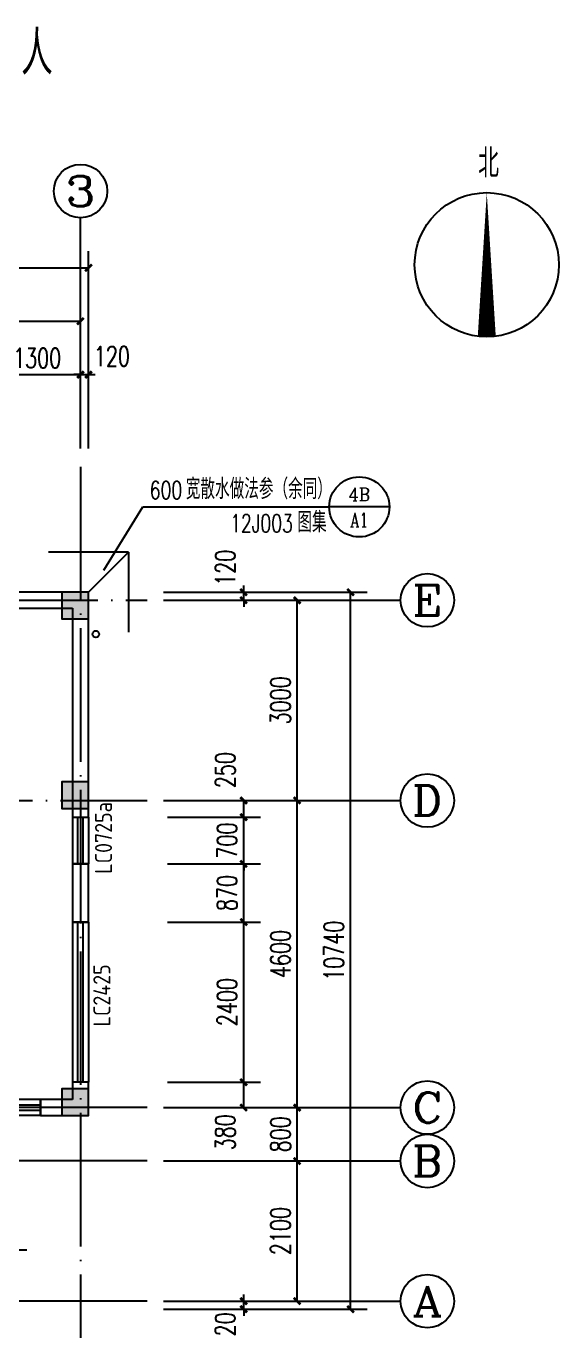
# Model space of a CAD drawing. Extents: x 79570 to 678837, y -1139230 to -612789.
# Drawn here: x 549618 to 557596, y -793140 to -773593 of the extents above; entities that cross this region are included whole.
import ezdxf
from ezdxf.enums import TextEntityAlignment as Align

# ---------------------------------------------------------------- set-up
doc = ezdxf.new("R2010")
doc.units = 0
doc.header["$LTSCALE"] = 1000
doc.header["$MEASUREMENT"] = 0
doc.linetypes.add('DOTE', pattern=[2.42, 2, -0.2, 0.02, -0.2])
for name, color, linetype in [('4', 4, 'Continuous'), ('A-注-尺寸标注......ANNO-DIMS', 90, 'Continuous'), ('A-注-尺寸标注.....ANNO-DIMS', 90, 'Continuous'), ('A-注-尺寸标注01...ANNO-DIMS-01', 95, 'Continuous'), ('A-注-门窗编号.....ANNO-DOWD', 81, 'Continuous'), ('A-通-墙............COMM-WALL', 50, 'Continuous'), ('A-通-结构剖线.....COMM-STRU-SECT', 20, 'Continuous'), ('A-通-轴线..........COMM-GRID', 27, 'DOTE'), ('A-通-门窗剖线......COMM-DRWD-SECT', 150, 'Continuous'), ('AXIS_TEXT', 7, 'Continuous'), ('DIM_ELEV', 3, 'Continuous'), ('DIM_IDEN', 210, 'Continuous'), ('DIM_SYMB', 3, 'Continuous'), ('PUB_TEXT', 7, 'Continuous'), ('STAIR', 2, 'Continuous'), ('水-VPIPE-雨水', 4, 'Continuous'), ('结-柱-填充', 1, 'Continuous')]:
    doc.layers.add(name, color=color, linetype=linetype)
doc.styles.add('_TCH_AXIS', font='COMPLEX', dxfattribs={"bigfont": 'GBCBIG'})
doc.styles.add('_TCH_DIM', font='SIMPLEX', dxfattribs={"bigfont": 'GBCBIG'})
doc.styles.add('_TCH_DIM_T3', font='SIMPLEX', dxfattribs={"width": 0.705882, "bigfont": 'GBCBIG'})
doc.styles.add('_TCH_LABEL', font='COMPLEX', dxfattribs={"bigfont": 'GBCBIG'})
doc.styles.add('COMPLEX', font='COMPLEX')
doc.styles.add('HZA', font='GBENOR', dxfattribs={"bigfont": 'GBCBIG'})
doc.styles.get("Standard").update_dxf_attribs({"font": 'gbenor.shx', "bigfont": 'gbcbig.shx'})
doc.dimstyles.new('_TCH_ARCH&&100', dxfattribs={"dimtxt": 297.5, "dimasz": 100, "dimexe": 250, "dimexo": 300, "dimgap": 100, "dimtad": 1, "dimdec": 0, "dimzin": 0, "dimdsep": 46, "dimtxsty": '_TCH_DIM_T3', "dimblk": 'ARCHTICK', "dimcen": 0.09, "dimclrt": 7, "dimazin": 2, "dimtfac": 1, "dimtdec": 0, "dimtix": 1, "dimtmove": 2, "dimatfit": 3, "dimfxl": 1, "dimtolj": 1, "dimtzin": 0, "dimarcsym": 0})

# ---------------------------------------------------------------- blocks, each defined once
blk = doc.blocks.new('1ceng 2')
at = {"layer": '结-柱-填充'}
h = blk.add_hatch(color=8, dxfattribs=at)
h.dxf.hatch_style = 1
h.paths.add_polyline_path([(528672, -702332), (528272, -702332), (528272, -702732), (528672, -702732)])
h = blk.add_hatch(color=8, dxfattribs=at)
h.dxf.hatch_style = 1
h.paths.add_polyline_path([(536472, -702332), (536072, -702332), (536072, -702732), (536472, -702732)])
h = blk.add_hatch(color=8, dxfattribs=at)
h.dxf.hatch_style = 1
h.paths.add_polyline_path([(539912, -702332), (539512, -702332), (539512, -702732), (539912, -702732)])
h = blk.add_hatch(color=8, dxfattribs=at)
h.dxf.hatch_style = 1
h.paths.add_polyline_path([(528672, -705172), (528272, -705172), (528272, -705572), (528672, -705572)])
h = blk.add_hatch(color=8, dxfattribs=at)
h.dxf.hatch_style = 1
h.paths.add_polyline_path([(536472, -705172), (536072, -705172), (536072, -705572), (536472, -705572)])
h = blk.add_hatch(color=8, dxfattribs=at)
h.dxf.hatch_style = 1
h.paths.add_polyline_path([(539912, -705172), (539512, -705172), (539512, -705572), (539912, -705572)])
h = blk.add_hatch(color=8, dxfattribs=at)
h.dxf.hatch_style = 1
h.paths.add_polyline_path([(536312, -709932), (535912, -709932), (535912, -710972), (536312, -710972)])
h = blk.add_hatch(color=8, dxfattribs=at)
h.dxf.hatch_style = 1
h.paths.add_polyline_path([(539912, -709772), (539512, -709772), (539512, -710172), (539912, -710172)])
h = blk.add_hatch(color=8, dxfattribs=at)
h.dxf.hatch_style = 1
h.paths.add_polyline_path([(528672, -710572), (528272, -710572), (528272, -710972), (528672, -710972)])
h = blk.add_hatch(color=8, dxfattribs=at)
h.dxf.hatch_style = 1
h.paths.add_polyline_path([(528772, -712572), (528272, -712572), (528272, -713072), (528772, -713072)])
h = blk.add_hatch(color=8, dxfattribs=at)
h.dxf.hatch_style = 1
h.paths.add_polyline_path([(536312, -712572), (535812, -712572), (535812, -713072), (536312, -713072)])
at = {"layer": 'A-通-结构剖线.....COMM-STRU-SECT'}
for points in [[(528672, -702332), (528272, -702332), (528272, -702732), (528672, -702732)], [(536472, -702332), (536072, -702332), (536072, -702732), (536472, -702732)], [(539912, -702332), (539512, -702332), (539512, -702732), (539912, -702732)], [(528672, -705172), (528272, -705172), (528272, -705572), (528672, -705572)], [(536472, -705172), (536072, -705172), (536072, -705572), (536472, -705572)], [(539912, -705172), (539512, -705172), (539512, -705572), (539912, -705572)], [(536312, -709932), (535912, -709932), (535912, -710972), (536312, -710972)], [(539912, -709772), (539512, -709772), (539512, -710172), (539912, -710172)], [(528672, -710572), (528272, -710572), (528272, -710972), (528672, -710972)], [(528772, -712572), (528272, -712572), (528272, -713072), (528772, -713072)], [(536312, -712572), (535812, -712572), (535812, -713072), (536312, -713072)]]:
    blk.add_lwpolyline(points, close=True, dxfattribs=at)
blk = doc.blocks.new('3rt')
at = {"layer": '水-VPIPE-雨水'}
blk.add_circle((550662, -782701), 50, dxfattribs=at)
blk = doc.blocks.new('$TCHSYS$WIN2D')
for p, q in [((-0.5, 0.5), (0.5, 0.5)), ((-0.5, 0.5), (-0.5, -0.5)), ((0.5, 0.5), (0.5, -0.5)), ((0.5, 0.1667), (-0.5, 0.1667)), ((0.5, -0.1667), (-0.5, -0.1667)), ((-0.5, -0.5), (0.5, -0.5))]:
    blk.add_line(p, q)
blk = doc.blocks.new('_ArchTick')
at = {"color": 0, "linetype": 'ByBlock', "const_width": 0.4}
blk.add_lwpolyline([(-0.5, -0.5), (0.5, 0.5)], dxfattribs=at)
blk = doc.blocks.new('*D2272')
at = {"layer": 'A-注-尺寸标注......ANNO-DIMS', "color": 0, "lineweight": -2, "transparency": 16777216}
for p, q in [((546833, -779919), (546833, -777765)), ((550433, -779919), (550433, -777765)), ((546833, -778015), (550433, -778015))]:
    blk.add_line(p, q, dxfattribs=at)
at = {"layer": 'Defpoints', "color": 0, "transparency": 16777216}
for p in [(550433, -778015), (546833, -780219), (550433, -780219)]:
    blk.add_point(p, dxfattribs=at)
at = {"layer": 'A-注-尺寸标注......ANNO-DIMS', "color": 0, "lineweight": -2, "transparency": 16777216, "xscale": 100, "yscale": 100, "zscale": 100, "rotation": 180}
blk.add_blockref('_ArchTick', (546833, -778015), dxfattribs=at)
at = {"layer": 'A-注-尺寸标注......ANNO-DIMS', "color": 0, "lineweight": -2, "transparency": 16777216, "xscale": 100, "yscale": 100, "zscale": 100}
blk.add_blockref('_ArchTick', (550433, -778015), dxfattribs=at)
at = {"layer": 'A-注-尺寸标注......ANNO-DIMS', "color": 7, "transparency": 16777216, "insert": (548633, -777766), "char_height": 297.5, "attachment_point": 5, "style": '_TCH_DIM_T3'}
blk.add_mtext('\\A1;3600', dxfattribs=at)
blk = doc.blocks.new('*D2273')
at = {"layer": 'A-注-尺寸标注......ANNO-DIMS', "color": 0, "lineweight": -2, "transparency": 16777216}
for p, q in [((538913, -779919), (538913, -776965)), ((550553, -779919), (550553, -776965)), ((538913, -777215), (550553, -777215))]:
    blk.add_line(p, q, dxfattribs=at)
at = {"layer": 'Defpoints', "color": 0, "transparency": 16777216}
for p in [(550553, -777215), (538913, -780219), (550553, -780219)]:
    blk.add_point(p, dxfattribs=at)
at = {"layer": 'A-注-尺寸标注......ANNO-DIMS', "color": 0, "lineweight": -2, "transparency": 16777216, "xscale": 100, "yscale": 100, "zscale": 100, "rotation": 180}
blk.add_blockref('_ArchTick', (538913, -777215), dxfattribs=at)
at = {"layer": 'A-注-尺寸标注......ANNO-DIMS', "color": 0, "lineweight": -2, "transparency": 16777216, "xscale": 100, "yscale": 100, "zscale": 100}
blk.add_blockref('_ArchTick', (550553, -777215), dxfattribs=at)
at = {"layer": 'A-注-尺寸标注......ANNO-DIMS', "color": 7, "transparency": 16777216, "insert": (544733, -776966), "char_height": 297.5, "attachment_point": 5, "style": '_TCH_DIM_T3'}
blk.add_mtext('\\A1;11640', dxfattribs=at)
blk = doc.blocks.new('*D2274')
at = {"layer": 'A-注-尺寸标注......ANNO-DIMS', "color": 0, "lineweight": -2, "transparency": 16777216}
for p, q in [((551674, -782195), (553926, -782195)), ((553676, -785195), (553676, -782195)), ((551674, -785195), (553926, -785195))]:
    blk.add_line(p, q, dxfattribs=at)
at = {"layer": 'Defpoints', "color": 0, "transparency": 16777216}
for p in [(551374, -782195), (553676, -782195), (551374, -785195)]:
    blk.add_point(p, dxfattribs=at)
at = {"layer": 'A-注-尺寸标注......ANNO-DIMS', "color": 0, "lineweight": -2, "transparency": 16777216, "xscale": 100, "yscale": 100, "zscale": 100}
for p, rotation in [((553676, -782195), 90), ((553676, -785195), 270)]:
    blk.add_blockref('_ArchTick', p, dxfattribs=dict(at, rotation=rotation))
at = {"layer": 'A-注-尺寸标注......ANNO-DIMS', "color": 7, "transparency": 16777216, "insert": (553427, -783695), "char_height": 297.5, "attachment_point": 5, "rotation": 90, "style": '_TCH_DIM_T3'}
blk.add_mtext('\\A1;3000', dxfattribs=at)
blk = doc.blocks.new('*D2275')
at = {"layer": 'A-注-尺寸标注......ANNO-DIMS', "color": 0, "lineweight": -2, "transparency": 16777216}
for p, q in [((551674, -785195), (553926, -785195)), ((553676, -789795), (553676, -785195)), ((551674, -789795), (553926, -789795))]:
    blk.add_line(p, q, dxfattribs=at)
at = {"layer": 'Defpoints', "color": 0, "transparency": 16777216}
for p in [(551374, -785195), (553676, -785195), (551374, -789795)]:
    blk.add_point(p, dxfattribs=at)
at = {"layer": 'A-注-尺寸标注......ANNO-DIMS', "color": 0, "lineweight": -2, "transparency": 16777216, "xscale": 100, "yscale": 100, "zscale": 100}
for p, rotation in [((553676, -785195), 90), ((553676, -789795), 270)]:
    blk.add_blockref('_ArchTick', p, dxfattribs=dict(at, rotation=rotation))
at = {"layer": 'A-注-尺寸标注......ANNO-DIMS', "color": 7, "transparency": 16777216, "insert": (553427, -787495), "char_height": 297.5, "attachment_point": 5, "rotation": 90, "style": '_TCH_DIM_T3'}
blk.add_mtext('\\A1;4600', dxfattribs=at)
blk = doc.blocks.new('*D2276')
at = {"layer": 'A-注-尺寸标注......ANNO-DIMS', "color": 0, "lineweight": -2, "transparency": 16777216}
for p, q in [((551674, -789795), (553926, -789795)), ((553676, -790595), (553676, -789795)), ((551674, -790595), (553926, -790595))]:
    blk.add_line(p, q, dxfattribs=at)
at = {"layer": 'Defpoints', "color": 0, "transparency": 16777216}
for p in [(551374, -789795), (553676, -789795), (551374, -790595)]:
    blk.add_point(p, dxfattribs=at)
at = {"layer": 'A-注-尺寸标注......ANNO-DIMS', "color": 0, "lineweight": -2, "transparency": 16777216, "xscale": 100, "yscale": 100, "zscale": 100}
for p, rotation in [((553676, -789795), 90), ((553676, -790595), 270)]:
    blk.add_blockref('_ArchTick', p, dxfattribs=dict(at, rotation=rotation))
at = {"layer": 'A-注-尺寸标注......ANNO-DIMS', "color": 7, "transparency": 16777216, "insert": (553427, -790195), "char_height": 297.5, "attachment_point": 5, "rotation": 90, "style": '_TCH_DIM_T3'}
blk.add_mtext('\\A1;800', dxfattribs=at)
blk = doc.blocks.new('*D2277')
at = {"layer": 'A-注-尺寸标注......ANNO-DIMS', "color": 0, "lineweight": -2, "transparency": 16777216}
for p, q in [((551674, -790595), (553926, -790595)), ((553676, -792695), (553676, -790595)), ((551674, -792695), (553926, -792695))]:
    blk.add_line(p, q, dxfattribs=at)
at = {"layer": 'Defpoints', "color": 0, "transparency": 16777216}
for p in [(551374, -790595), (553676, -790595), (551374, -792695)]:
    blk.add_point(p, dxfattribs=at)
at = {"layer": 'A-注-尺寸标注......ANNO-DIMS', "color": 0, "lineweight": -2, "transparency": 16777216, "xscale": 100, "yscale": 100, "zscale": 100}
for p, rotation in [((553676, -790595), 90), ((553676, -792695), 270)]:
    blk.add_blockref('_ArchTick', p, dxfattribs=dict(at, rotation=rotation))
at = {"layer": 'A-注-尺寸标注......ANNO-DIMS', "color": 7, "transparency": 16777216, "insert": (553427, -791645), "char_height": 297.5, "attachment_point": 5, "rotation": 90, "style": '_TCH_DIM_T3'}
blk.add_mtext('\\A1;2100', dxfattribs=at)
blk = doc.blocks.new('*D2278')
at = {"layer": 'A-注-尺寸标注......ANNO-DIMS', "color": 0, "lineweight": -2, "transparency": 16777216}
for p, q in [((551674, -782075), (554726, -782075)), ((554476, -792815), (554476, -782075)), ((551674, -792815), (554726, -792815))]:
    blk.add_line(p, q, dxfattribs=at)
at = {"layer": 'Defpoints', "color": 0, "transparency": 16777216}
for p in [(551374, -782075), (554476, -782075), (551374, -792815)]:
    blk.add_point(p, dxfattribs=at)
at = {"layer": 'A-注-尺寸标注......ANNO-DIMS', "color": 0, "lineweight": -2, "transparency": 16777216, "xscale": 100, "yscale": 100, "zscale": 100}
for p, rotation in [((554476, -782075), 90), ((554476, -792815), 270)]:
    blk.add_blockref('_ArchTick', p, dxfattribs=dict(at, rotation=rotation))
at = {"layer": 'A-注-尺寸标注......ANNO-DIMS', "color": 7, "transparency": 16777216, "insert": (554227, -787445), "char_height": 297.5, "attachment_point": 5, "rotation": 90, "style": '_TCH_DIM_T3'}
blk.add_mtext('\\A1;10740', dxfattribs=at)
blk = doc.blocks.new('_AXISO')
blk.add_circle((0, 0), 0.5)
at = {"layer": 'AXIS_TEXT', "style": 'COMPLEX', "width": 1.041667}
blk.add_attdef('A', text='', height=0.56, dxfattribs=at).set_placement((-0.25, -0.28), (0.25, -0.28), align=Align.FIT)
blk = doc.blocks.new('*D2279')
at = {"layer": 'A-注-尺寸标注01...ANNO-DIMS-01', "color": 0, "lineweight": -2, "transparency": 16777216}
for p, q in [((550433, -779919), (550433, -778565)), ((550553, -779919), (550553, -778565)), ((550433, -778815), (550333, -778815)), ((550433, -778815), (550553, -778815)), ((550553, -778815), (550653, -778815))]:
    blk.add_line(p, q, dxfattribs=at)
at = {"layer": 'Defpoints', "color": 0, "transparency": 16777216}
for p in [(550553, -778815), (550433, -780219), (550553, -780219)]:
    blk.add_point(p, dxfattribs=at)
at = {"layer": 'A-注-尺寸标注01...ANNO-DIMS-01', "color": 0, "lineweight": -2, "transparency": 16777216, "xscale": 100, "yscale": 100, "zscale": 100}
blk.add_blockref('_ArchTick', (550433, -778815), dxfattribs=at)
at = {"layer": 'A-注-尺寸标注01...ANNO-DIMS-01', "color": 0, "lineweight": -2, "transparency": 16777216, "xscale": 100, "yscale": 100, "zscale": 100, "rotation": 180}
blk.add_blockref('_ArchTick', (550553, -778815), dxfattribs=at)
at = {"layer": 'A-注-尺寸标注01...ANNO-DIMS-01', "color": 7, "transparency": 16777216, "insert": (550903, -778540), "char_height": 297.5, "attachment_point": 5, "style": '_TCH_DIM_T3'}
blk.add_mtext('\\A1;120', dxfattribs=at)
blk = doc.blocks.new('*D2280')
at = {"layer": 'A-注-尺寸标注01...ANNO-DIMS-01', "color": 0, "lineweight": -2, "transparency": 16777216}
for p, q in [((549133, -779919), (549133, -778565)), ((550433, -779919), (550433, -778565)), ((549133, -778815), (550433, -778815))]:
    blk.add_line(p, q, dxfattribs=at)
at = {"layer": 'Defpoints', "color": 0, "transparency": 16777216}
for p in [(550433, -778815), (549133, -780219), (550433, -780219)]:
    blk.add_point(p, dxfattribs=at)
at = {"layer": 'A-注-尺寸标注01...ANNO-DIMS-01', "color": 0, "lineweight": -2, "transparency": 16777216, "xscale": 100, "yscale": 100, "zscale": 100, "rotation": 180}
blk.add_blockref('_ArchTick', (549133, -778815), dxfattribs=at)
at = {"layer": 'A-注-尺寸标注01...ANNO-DIMS-01', "color": 0, "lineweight": -2, "transparency": 16777216, "xscale": 100, "yscale": 100, "zscale": 100}
blk.add_blockref('_ArchTick', (550433, -778815), dxfattribs=at)
at = {"layer": 'A-注-尺寸标注01...ANNO-DIMS-01', "color": 7, "transparency": 16777216, "insert": (549783, -778566), "char_height": 297.5, "attachment_point": 5, "style": '_TCH_DIM_T3'}
blk.add_mtext('\\A1;1300', dxfattribs=at)
blk = doc.blocks.new('*D2303')
at = {"layer": 'A-注-尺寸标注01...ANNO-DIMS-01', "color": 0, "lineweight": -2, "transparency": 16777216}
for p, q in [((551737, -789415), (553126, -789415)), ((552876, -789795), (552876, -789415)), ((551737, -789795), (553126, -789795))]:
    blk.add_line(p, q, dxfattribs=at)
at = {"layer": 'Defpoints', "color": 0, "transparency": 16777216}
for p in [(551437, -789415), (552876, -789415), (551437, -789795)]:
    blk.add_point(p, dxfattribs=at)
at = {"layer": 'A-注-尺寸标注01...ANNO-DIMS-01', "color": 0, "lineweight": -2, "transparency": 16777216, "xscale": 100, "yscale": 100, "zscale": 100}
for p, rotation in [((552876, -789415), 90), ((552876, -789795), 270)]:
    blk.add_blockref('_ArchTick', p, dxfattribs=dict(at, rotation=rotation))
at = {"layer": 'A-注-尺寸标注01...ANNO-DIMS-01', "color": 7, "transparency": 16777216, "insert": (552601, -790165), "char_height": 297.5, "attachment_point": 5, "rotation": 90, "style": '_TCH_DIM_T3'}
blk.add_mtext('\\A1;380', dxfattribs=at)
blk = doc.blocks.new('*D2304')
at = {"layer": 'A-注-尺寸标注01...ANNO-DIMS-01', "color": 0, "lineweight": -2, "transparency": 16777216}
for p, q in [((551737, -787015), (553126, -787015)), ((552876, -789415), (552876, -787015)), ((551737, -789415), (553126, -789415))]:
    blk.add_line(p, q, dxfattribs=at)
at = {"layer": 'Defpoints', "color": 0, "transparency": 16777216}
for p in [(551437, -787015), (552876, -787015), (551437, -789415)]:
    blk.add_point(p, dxfattribs=at)
at = {"layer": 'A-注-尺寸标注01...ANNO-DIMS-01', "color": 0, "lineweight": -2, "transparency": 16777216, "xscale": 100, "yscale": 100, "zscale": 100}
for p, rotation in [((552876, -787015), 90), ((552876, -789415), 270)]:
    blk.add_blockref('_ArchTick', p, dxfattribs=dict(at, rotation=rotation))
at = {"layer": 'A-注-尺寸标注01...ANNO-DIMS-01', "color": 7, "transparency": 16777216, "insert": (552627, -788215), "char_height": 297.5, "attachment_point": 5, "rotation": 90, "style": '_TCH_DIM_T3'}
blk.add_mtext('\\A1;2400', dxfattribs=at)
blk = doc.blocks.new('*D2305')
at = {"layer": 'A-注-尺寸标注01...ANNO-DIMS-01', "color": 0, "lineweight": -2, "transparency": 16777216}
for p, q in [((551737, -786145), (553126, -786145)), ((552876, -787015), (552876, -786145)), ((551737, -787015), (553126, -787015))]:
    blk.add_line(p, q, dxfattribs=at)
at = {"layer": 'Defpoints', "color": 0, "transparency": 16777216}
for p in [(551437, -786145), (552876, -786145), (551437, -787015)]:
    blk.add_point(p, dxfattribs=at)
at = {"layer": 'A-注-尺寸标注01...ANNO-DIMS-01', "color": 0, "lineweight": -2, "transparency": 16777216, "xscale": 100, "yscale": 100, "zscale": 100}
for p, rotation in [((552876, -786145), 90), ((552876, -787015), 270)]:
    blk.add_blockref('_ArchTick', p, dxfattribs=dict(at, rotation=rotation))
at = {"layer": 'A-注-尺寸标注01...ANNO-DIMS-01', "color": 7, "transparency": 16777216, "insert": (552627, -786580), "char_height": 297.5, "attachment_point": 5, "rotation": 90, "style": '_TCH_DIM_T3'}
blk.add_mtext('\\A1;870', dxfattribs=at)
blk = doc.blocks.new('*D2306')
at = {"layer": 'A-注-尺寸标注01...ANNO-DIMS-01', "color": 0, "lineweight": -2, "transparency": 16777216}
for p, q in [((552876, -785445), (552876, -785345)), ((551737, -785445), (553126, -785445)), ((552876, -786145), (552876, -785445)), ((551737, -786145), (553126, -786145)), ((552876, -786145), (552876, -786245))]:
    blk.add_line(p, q, dxfattribs=at)
at = {"layer": 'Defpoints', "color": 0, "transparency": 16777216}
for p in [(551437, -785445), (552876, -785445), (551437, -786145)]:
    blk.add_point(p, dxfattribs=at)
at = {"layer": 'A-注-尺寸标注01...ANNO-DIMS-01', "color": 0, "lineweight": -2, "transparency": 16777216, "xscale": 100, "yscale": 100, "zscale": 100}
for p, rotation in [((552876, -785445), 270), ((552876, -786145), 90)]:
    blk.add_blockref('_ArchTick', p, dxfattribs=dict(at, rotation=rotation))
at = {"layer": 'A-注-尺寸标注01...ANNO-DIMS-01', "color": 7, "transparency": 16777216, "insert": (552627, -785795), "char_height": 297.5, "attachment_point": 5, "rotation": 90, "style": '_TCH_DIM_T3'}
blk.add_mtext('\\A1;700', dxfattribs=at)
blk = doc.blocks.new('*D2307')
at = {"layer": 'A-注-尺寸标注01...ANNO-DIMS-01', "color": 0, "lineweight": -2, "transparency": 16777216}
for p, q in [((551737, -785195), (553126, -785195)), ((552876, -785445), (552876, -785195)), ((551737, -785445), (553126, -785445))]:
    blk.add_line(p, q, dxfattribs=at)
at = {"layer": 'Defpoints', "color": 0, "transparency": 16777216}
for p in [(551437, -785195), (552876, -785195), (551437, -785445)]:
    blk.add_point(p, dxfattribs=at)
at = {"layer": 'A-注-尺寸标注01...ANNO-DIMS-01', "color": 0, "lineweight": -2, "transparency": 16777216, "xscale": 100, "yscale": 100, "zscale": 100}
for p, rotation in [((552876, -785195), 90), ((552876, -785445), 270)]:
    blk.add_blockref('_ArchTick', p, dxfattribs=dict(at, rotation=rotation))
at = {"layer": 'A-注-尺寸标注01...ANNO-DIMS-01', "color": 7, "transparency": 16777216, "insert": (552601, -784739), "char_height": 297.5, "attachment_point": 5, "rotation": 90, "style": '_TCH_DIM_T3'}
blk.add_mtext('\\A1;250', dxfattribs=at)
blk = doc.blocks.new('*D2308')
at = {"layer": 'A-注-尺寸标注01...ANNO-DIMS-01', "color": 0, "lineweight": -2, "transparency": 16777216}
for p, q in [((552876, -792695), (552876, -792595)), ((551974, -792695), (553126, -792695)), ((551974, -792815), (553126, -792815)), ((552876, -792815), (552876, -792695)), ((552876, -792815), (552876, -792915))]:
    blk.add_line(p, q, dxfattribs=at)
at = {"layer": 'Defpoints', "color": 0, "transparency": 16777216}
for p in [(551674, -792695), (551674, -792815), (552876, -792695)]:
    blk.add_point(p, dxfattribs=at)
at = {"layer": 'A-注-尺寸标注01...ANNO-DIMS-01', "color": 0, "lineweight": -2, "transparency": 16777216, "xscale": 100, "yscale": 100, "zscale": 100}
for p, rotation in [((552876, -792695), 270), ((552876, -792815), 90)]:
    blk.add_blockref('_ArchTick', p, dxfattribs=dict(at, rotation=rotation))
at = {"layer": 'A-注-尺寸标注01...ANNO-DIMS-01', "color": 7, "transparency": 16777216, "insert": (552601, -793132), "char_height": 297.5, "attachment_point": 5, "rotation": 90, "style": '_TCH_DIM_T3'}
blk.add_mtext('\\A1;120', dxfattribs=at)
blk = doc.blocks.new('*D2309')
at = {"layer": 'A-注-尺寸标注01...ANNO-DIMS-01', "color": 0, "lineweight": -2, "transparency": 16777216}
for p, q in [((551974, -782075), (553126, -782075)), ((552876, -782075), (552876, -781975)), ((552876, -782195), (552876, -782075)), ((551974, -782195), (553126, -782195)), ((552876, -782195), (552876, -782295))]:
    blk.add_line(p, q, dxfattribs=at)
at = {"layer": 'Defpoints', "color": 0, "transparency": 16777216}
for p in [(551674, -782075), (552876, -782075), (551674, -782195)]:
    blk.add_point(p, dxfattribs=at)
at = {"layer": 'A-注-尺寸标注01...ANNO-DIMS-01', "color": 0, "lineweight": -2, "transparency": 16777216, "xscale": 100, "yscale": 100, "zscale": 100}
for p, rotation in [((552876, -782075), 270), ((552876, -782195), 90)]:
    blk.add_blockref('_ArchTick', p, dxfattribs=dict(at, rotation=rotation))
at = {"layer": 'A-注-尺寸标注01...ANNO-DIMS-01', "color": 7, "transparency": 16777216, "insert": (552601, -781708), "char_height": 297.5, "attachment_point": 5, "rotation": 90, "style": '_TCH_DIM_T3'}
blk.add_mtext('\\A1;120', dxfattribs=at)

msp = doc.modelspace()

# ---------------------------------------------------------------- linework, layer by layer
at = {"layer": 'A-注-尺寸标注.....ANNO-DIMS'}
for p, q in [((550432.9, -778614.5), (550432.9, -776465.2)), ((552823.8, -782195), (555226.2, -782195)), ((553202, -782195), (555226.2, -782195)), ((552823.8, -785195), (555226.2, -785195)), ((553202, -785195), (555226.2, -785195)), ((552823.8, -789795), (555226.2, -789795)), ((553202, -789795), (555226.2, -789795)), ((552823.8, -790595), (555226.2, -790595)), ((553202, -790595), (555226.2, -790595)), ((552823.8, -792695), (555226.2, -792695)), ((553202, -792695), (555226.2, -792695))]:
    msp.add_line(p, q, dxfattribs=at)
at = {"layer": 'A-通-墙............COMM-WALL'}
for p, q in [((550552.9, -782075), (549132.9, -782075)), ((550552.9, -785445), (550552.9, -782075)), ((549132.9, -782315), (550312.9, -782315)), ((550312.9, -782315), (550312.9, -785445)), ((550312.9, -785445), (550552.9, -785445)), ((550312.9, -786145), (550312.9, -787015)), ((550552.9, -786145), (550312.9, -786145)), ((550552.9, -787015), (550552.9, -786145)), ((550312.9, -787015), (550552.9, -787015)), ((550552.9, -789415), (550312.9, -789415)), ((550312.9, -789415), (550312.9, -789675)), ((550552.9, -789915), (550552.9, -789415)), ((550312.9, -789675), (549832.9, -789675)), ((549832.9, -789675), (549832.9, -789915)), ((549832.9, -789915), (550552.9, -789915))]:
    msp.add_line(p, q, dxfattribs=at)
at = {"layer": 'A-通-轴线..........COMM-GRID'}
for p, q in [((550432.9, -780195), (550432.9, -793695)), ((541432.9, -782195), (551432.9, -782195)), ((538032.9, -785195), (551432.9, -785195)), ((551432.9, -789795), (546832.9, -789795)), ((551432.9, -790595), (538032.9, -790595)), ((551432.9, -792695), (538032.9, -792695))]:
    msp.add_line(p, q, dxfattribs=at)
at = {"layer": 'DIM_ELEV'}
msp.add_line((548240.7, -791928.2), (549631.1, -791928.2), dxfattribs=at)
at = {"layer": 'DIM_IDEN'}
for p, q in [((550782, -781744.6), (551367.2, -780796.4)), ((551367.2, -780796.4), (554157.4, -780796.4)), ((555057.4, -780796.4), (554157.4, -780796.4))]:
    msp.add_line(p, q, dxfattribs=at)
for centre, radius in [((554607.4, -780796.4), 450), ((550782, -781744.6), 0)]:
    msp.add_circle(centre, radius, dxfattribs=at)
at = {"layer": 'DIM_SYMB'}
msp.add_lwpolyline([(556516, -778248.1, 270, 0, 0), (556516, -776088.1, 0, 0, 0)], format="xyseb", dxfattribs=at)
msp.add_circle((556516, -777168.1), 1080, dxfattribs=at)
at = {"layer": 'STAIR', "color": 5}
for q in [(549952.9, -781475), (550552.9, -782075), (551152.9, -782675)]:
    msp.add_line((551152.9, -781475), q, dxfattribs=at)

# ---------------------------------------------------------------- block references
msp.add_blockref('3rt', (0, 0))
at = {"layer": '4'}
msp.add_blockref('1ceng 2', (10641.4, -79742.7), dxfattribs=at)
at = {"layer": 'A-注-尺寸标注.....ANNO-DIMS'}
ref = msp.add_blockref('_AXISO', (550432.9, -776065.2), dxfattribs=dict(at, xscale=800, yscale=800, zscale=800))
ref.add_attrib('A', '3', dxfattribs={"layer": 'AXIS_TEXT', "height": 452.5, "style": '_TCH_AXIS', "width": 1.5}).set_placement((550206.6, -776291.5), (550659.2, -776291.5), align=Align.FIT)
ref = msp.add_blockref('_AXISO', (555626.2, -782195), dxfattribs=dict(at, xscale=800, yscale=800, zscale=800))
ref.add_attrib('A', 'E', dxfattribs={"layer": 'AXIS_TEXT', "height": 452.5, "style": '_TCH_AXIS', "width": 1.3125}).set_placement((555399.9, -782421.3), (555852.5, -782421.3), align=Align.FIT)
ref = msp.add_blockref('_AXISO', (555626.2, -785195), dxfattribs=dict(at, xscale=800, yscale=800, zscale=800))
ref.add_attrib('A', 'D', dxfattribs={"layer": 'AXIS_TEXT', "height": 452.5, "style": '_TCH_AXIS', "width": 1.235294}).set_placement((555399.9, -785421.3), (555852.5, -785421.3), align=Align.FIT)
ref = msp.add_blockref('_AXISO', (555626.2, -789795), dxfattribs=dict(at, xscale=800, yscale=800, zscale=800))
ref.add_attrib('A', 'C', dxfattribs={"layer": 'AXIS_TEXT', "height": 452.5, "style": '_TCH_AXIS', "width": 1.4}).set_placement((555399.9, -790021.3), (555852.5, -790021.3), align=Align.FIT)
ref = msp.add_blockref('_AXISO', (555626.2, -790595), dxfattribs=dict(at, xscale=800, yscale=800, zscale=800))
ref.add_attrib('A', 'B', dxfattribs={"layer": 'AXIS_TEXT', "height": 452.5, "style": '_TCH_AXIS', "width": 1.235294}).set_placement((555399.9, -790821.3), (555852.5, -790821.3), align=Align.FIT)
ref = msp.add_blockref('_AXISO', (555626.2, -792695), dxfattribs=dict(at, xscale=800, yscale=800, zscale=800))
ref.add_attrib('A', 'A', dxfattribs={"layer": 'AXIS_TEXT', "height": 452.5, "style": '_TCH_AXIS', "width": 1.166667}).set_placement((555399.9, -792921.3), (555852.5, -792921.3), align=Align.FIT)
at = {"layer": 'A-通-门窗剖线......COMM-DRWD-SECT', "zscale": 240}
for p, xscale, yscale, rotation in [((550432.9, -785795), 700, -240, 270), ((550432.9, -788215), 2399.99999998475, 240, 270), ((548632.9, -789795), 2400, 240, 180)]:
    msp.add_blockref('$TCHSYS$WIN2D', p, dxfattribs=dict(at, xscale=xscale, yscale=yscale, rotation=rotation))

# ---------------------------------------------------------------- texts
at = {"style": 'HZA'}
msp.add_text('三层面积：114.6平方米,每层人数不超过10人', height=657.8, dxfattribs=at).set_placement((540030.7, -774324.1))
at = {"layer": 'A-注-门窗编号.....ANNO-DOWD'}
for s, p in [('LC0725a', (550905.1, -786292.1)), ('LC2425', (550880.2, -788580))]:
    msp.add_text(s, height=255, rotation=90, dxfattribs=at).set_placement(p)
at = {"layer": 'PUB_TEXT', "style": '_TCH_DIM'}
for s, height, p in [('北', 434, (556386.7, -775863.1)), ('宽散水做法参（余同）', 303.83, (552009.7, -780678.4)), ('图集', 303.83, (553680.9, -781175.7))]:
    msp.add_text(s, height=height, dxfattribs=at).set_placement(p)
at = {"layer": 'PUB_TEXT', "style": '_TCH_DIM', "width": 0.705882}
for s, p in [('600', (551469.7, -780678.4)), ('12J003', (552672.9, -781175.7))]:
    msp.add_text(s, height=267.75, dxfattribs=at).set_placement(p)
at = {"layer": 'PUB_TEXT', "style": '_TCH_LABEL'}
for s, height, p, p2 in [('4B', 197.69, (554447.4, -780707.2), (554767.5, -780707.2)), ('A1', 211.92, (554471.2, -781095.1), (554743.6, -781095.1))]:
    msp.add_text(s, height=height, dxfattribs=at).set_placement(p, p2, align=Align.FIT)

# ---------------------------------------------------------------- dimensions: what is measured, and where the dimension line sits
at = {"layer": 'A-注-尺寸标注......ANNO-DIMS'}
for p1, p2, distance, picture, middle in [((538912.9, -780218.6), (550552.9, -780218.6), 3003.4, '*D2273', (544732.9, -776966.5)), ((546832.9, -780218.6), (550432.9, -780218.6), 2203.4, '*D2272', (548632.9, -777766.5)), ((551374.3, -792815), (551374.3, -782075), -3101.9, '*D2278', (554227.5, -787445)), ((551374.3, -785195), (551374.3, -782195), -2301.9, '*D2274', (553427.5, -783695)), ((551374.3, -789795), (551374.3, -785195), -2301.9, '*D2275', (553427.5, -787495)), ((551374.3, -790595), (551374.3, -789795), -2301.9, '*D2276', (553427.5, -790195)), ((551374.3, -792695), (551374.3, -790595), -2301.9, '*D2277', (553427.5, -791645))]:
    dim = msp.add_aligned_dim(p1=p1, p2=p2, distance=distance, dimstyle='_TCH_ARCH&&100', dxfattribs=at)
    dim.commit()
    dim.dimension.update_dxf_attribs({"geometry": picture, "text_midpoint": middle})
at = {"layer": 'A-注-尺寸标注01...ANNO-DIMS-01'}
for p1, p2, distance, picture, middle in [((549132.9, -780218.6), (550432.9, -780218.6), 1403.4, '*D2280', (549782.9, -778566.5)), ((551436.7, -786145), (551436.7, -785445), -1439.5, '*D2306', (552627.5, -785795)), ((551436.7, -787015), (551436.7, -786145), -1439.5, '*D2305', (552627.5, -786580)), ((551436.7, -789415), (551436.7, -787015), -1439.5, '*D2304', (552627.5, -788215))]:
    dim = msp.add_aligned_dim(p1=p1, p2=p2, distance=distance, dimstyle='_TCH_ARCH&&100', dxfattribs=at)
    dim.commit()
    dim.dimension.update_dxf_attribs({"geometry": picture, "text_midpoint": middle})
for base, p1, p2, angle, picture, middle in [((550552.9, -778815.2), (550432.9, -780218.6), (550552.9, -780218.6), 0, '*D2279', (550902.9, -778540.2)), ((552876.2, -782075), (551674.3, -782195), (551674.3, -782075), 90, '*D2309', (552601.2, -781707.9)), ((552876.2, -785195), (551436.7, -785445), (551436.7, -785195), 90, '*D2307', (552601.2, -784738.6)), ((552876.2, -789415), (551436.7, -789795), (551436.7, -789415), 90, '*D2303', (552601.2, -790165)), ((552876.2, -792695), (551674.3, -792815), (551674.3, -792695), 90, '*D2308', (552601.2, -793131.9))]:
    dim = msp.add_linear_dim(base=base, p1=p1, p2=p2, angle=angle, dimstyle='_TCH_ARCH&&100', dxfattribs=at)
    dim.commit()
    dim.dimension.update_dxf_attribs({"geometry": picture, "text_midpoint": middle, "dimtype": 161})

doc.saveas('drawing.dxf')
